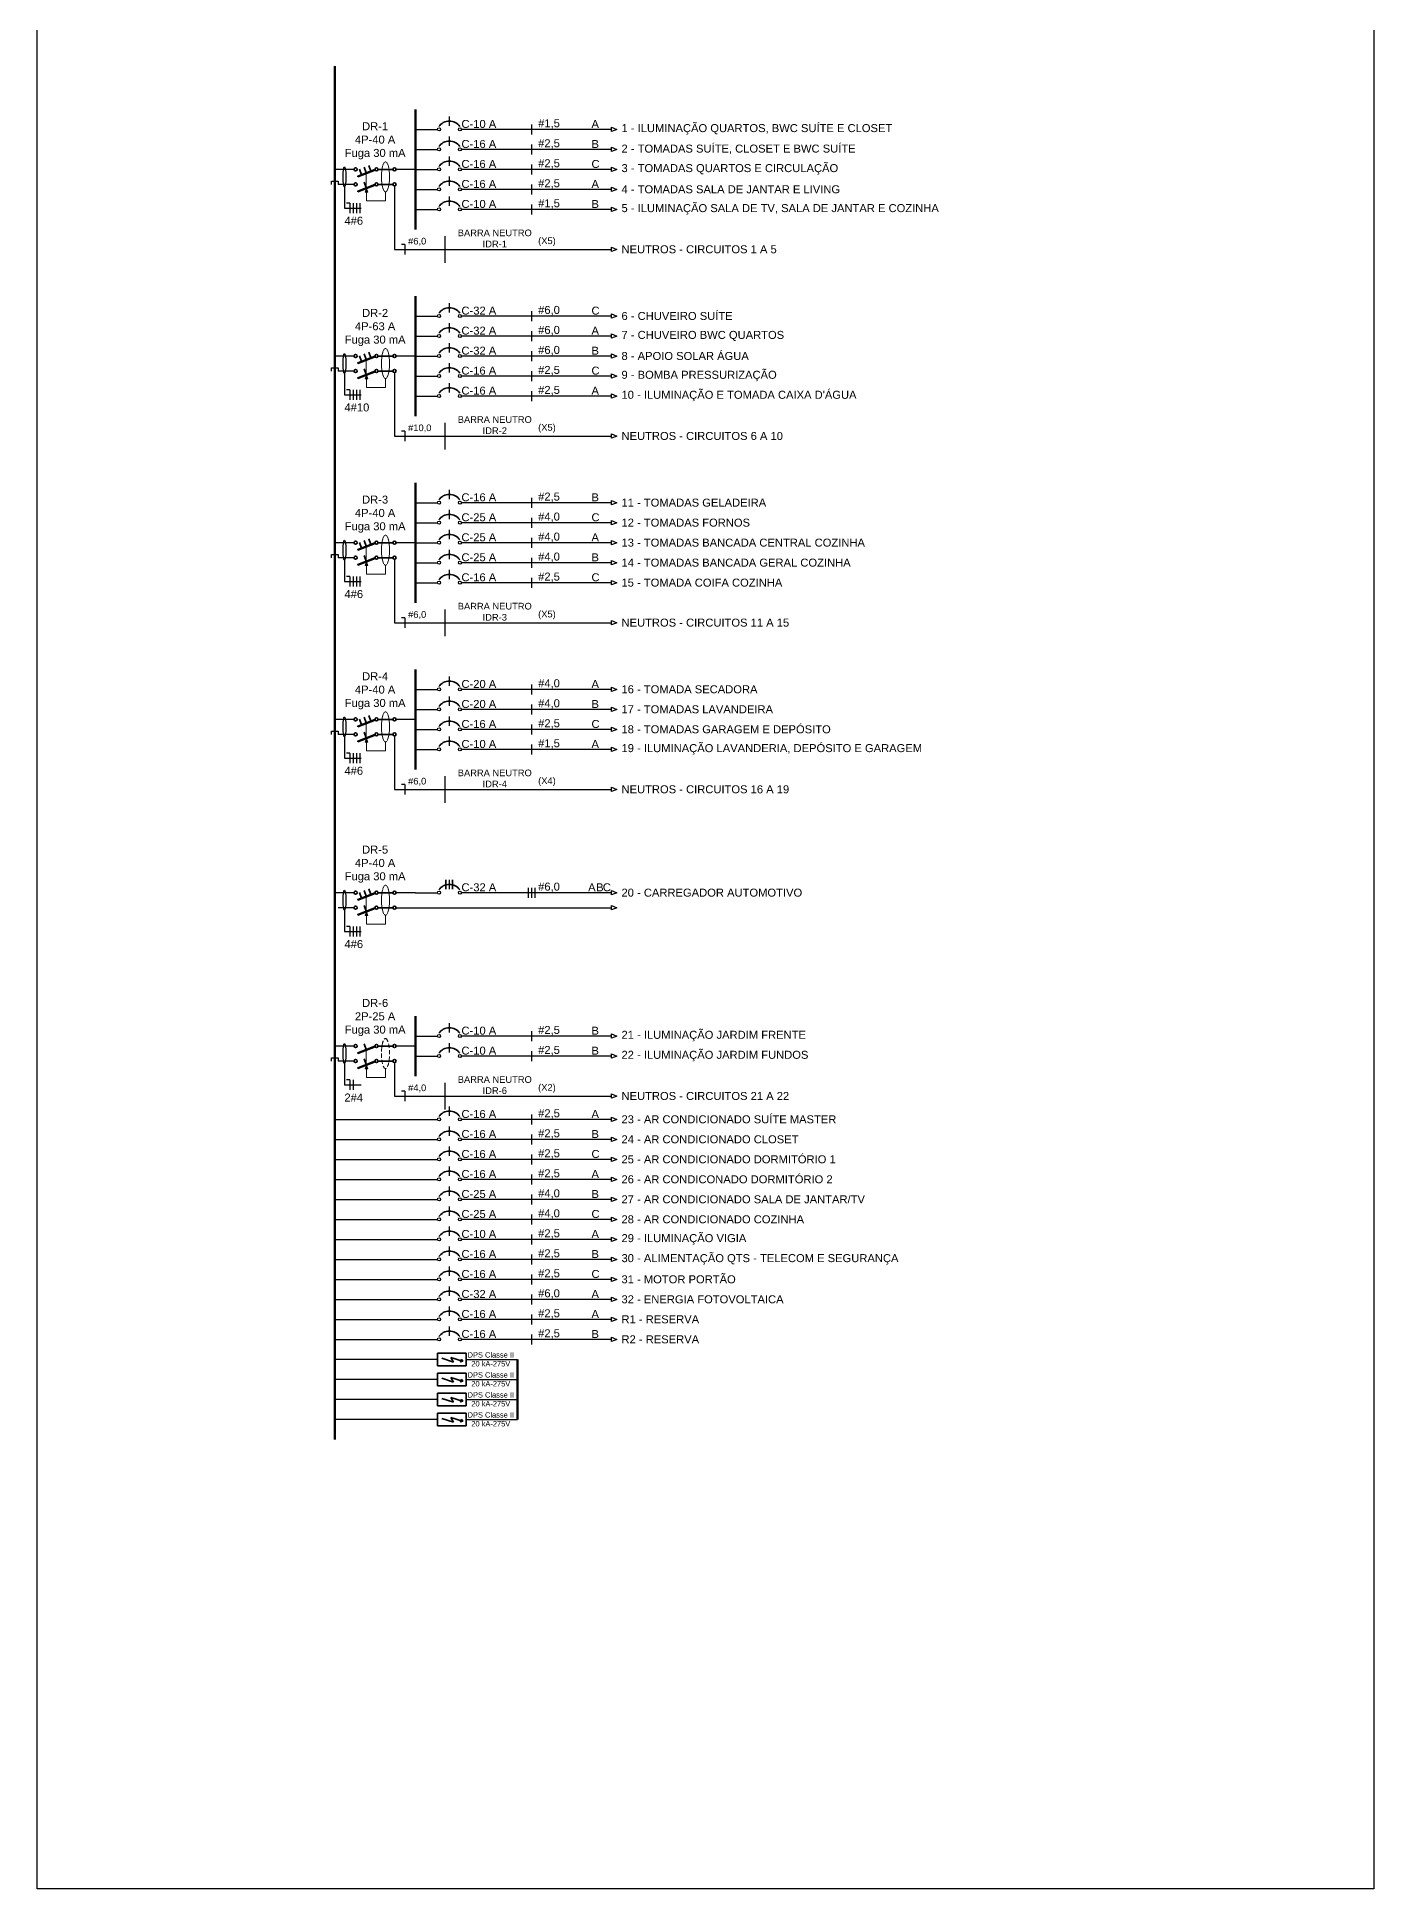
# Model space of a CAD drawing. Header units: inches. Extents: x -1148 to 1199, y -4107 to 2691.
# Drawn here: x -806 to 1199, y -4107 to -1329 of the extents above; entities that cross this region are included whole.
import ezdxf

# ---------------------------------------------------------------- set-up
doc = ezdxf.new("R2010")
doc.units = ezdxf.units.IN
doc.header["$MEASUREMENT"] = 0
doc.linetypes.add('HIDDEN', pattern=[9.525, 6.35, -3.175])
doc.linetypes.add('SOM', pattern=[0.17, 0.07, -0.1])
doc.layers.add('Componente', color=7, linetype='Continuous', lineweight=35)
doc.layers.add('VO-Componente', color=7, linetype='Continuous', lineweight=35)
doc.styles.get("Standard").update_dxf_attribs({"font": 'arial.ttf'})

msp = doc.modelspace()

# ---------------------------------------------------------------- hatches: boundary and pattern name
at = {"layer": 'Componente', "linetype": 'Continuous', "lineweight": 9}
for points in [[(-309.7629, -1561.6229), (-311.8254, -1556.3729), (-313.8879, -1561.6229)], [(-309.7629, -1841.6229), (-311.8254, -1836.3729), (-313.8879, -1841.6229)], [(-309.7629, -2121.6229), (-311.8254, -2116.3729), (-313.8879, -2121.6229)], [(-309.7629, -2386.6229), (-311.8254, -2381.3729), (-313.8879, -2386.6229)], [(-309.7629, -2646.6229), (-311.8254, -2641.3729), (-313.8879, -2646.6229)], [(-309.7629, -2876.6229), (-311.8254, -2871.3729), (-313.8879, -2876.6229)]]:
    msp.add_hatch(color=256, dxfattribs=at).paths.add_polyline_path(points)
at = {"layer": 'VO-Componente', "linetype": 'ByBlock'}
h = msp.add_hatch(dxfattribs=at)
h.set_pattern_fill('ANSI31', color=1, scale=0.03, angle=90, style=0)
h.set_pattern_definition([(135, (-11552.8872445, -117.612126), (-0.0026516504294, -0.0026516504294), [])])
h.paths.add_polyline_path([(-167.4162, -3315.4569), (-169.6308, -3312.6431), (-170.2169, -3314.5874)])
h.paths.add_polyline_path([(-170.2169, -3314.5874), (-170.835, -3316.5219), (-167.4162, -3315.4569)])
h = msp.add_hatch(dxfattribs=at)
h.set_pattern_fill('ANSI31', color=1, scale=0.03, angle=90, style=0)
h.set_pattern_definition([(135, (-11552.8872445, -117.612126), (-0.0026516504294, -0.0026516504294), [])])
h.paths.add_polyline_path([(-167.4162, -3315.4569), (-169.6308, -3312.6431), (-170.2169, -3314.5874)])
h.paths.add_polyline_path([(-170.2169, -3314.5874), (-170.835, -3316.5219), (-167.4162, -3315.4569)])
h = msp.add_hatch(dxfattribs=at)
h.set_pattern_fill('ANSI31', color=1, scale=0.03, angle=90, style=0)
h.set_pattern_definition([(135, (-11552.8872445, -147.612126), (-0.0026516504294, -0.0026516504294), [])])
h.paths.add_polyline_path([(-167.4162, -3345.4569), (-169.6308, -3342.6431), (-170.2169, -3344.5874)])
h.paths.add_polyline_path([(-170.2169, -3344.5874), (-170.835, -3346.5219), (-167.4162, -3345.4569)])
h = msp.add_hatch(dxfattribs=at)
h.set_pattern_fill('ANSI31', color=1, scale=0.03, angle=90, style=0)
h.set_pattern_definition([(135, (-11552.8872445, -147.612126), (-0.0026516504294, -0.0026516504294), [])])
h.paths.add_polyline_path([(-167.4162, -3345.4569), (-169.6308, -3342.6431), (-170.2169, -3344.5874)])
h.paths.add_polyline_path([(-170.2169, -3344.5874), (-170.835, -3346.5219), (-167.4162, -3345.4569)])
h = msp.add_hatch(dxfattribs=at)
h.set_pattern_fill('ANSI31', color=1, scale=0.03, angle=90, style=0)
h.set_pattern_definition([(135, (-11552.8872445, -177.612126), (-0.0026516504294, -0.0026516504294), [])])
h.paths.add_polyline_path([(-167.4162, -3375.4569), (-169.6308, -3372.6431), (-170.2169, -3374.5874)])
h.paths.add_polyline_path([(-170.2169, -3374.5874), (-170.835, -3376.5219), (-167.4162, -3375.4569)])
h = msp.add_hatch(dxfattribs=at)
h.set_pattern_fill('ANSI31', color=1, scale=0.03, angle=90, style=0)
h.set_pattern_definition([(135, (-11552.8872445, -177.612126), (-0.0026516504294, -0.0026516504294), [])])
h.paths.add_polyline_path([(-167.4162, -3375.4569), (-169.6308, -3372.6431), (-170.2169, -3374.5874)])
h.paths.add_polyline_path([(-170.2169, -3374.5874), (-170.835, -3376.5219), (-167.4162, -3375.4569)])
h = msp.add_hatch(dxfattribs=at)
h.set_pattern_fill('ANSI31', color=1, scale=0.03, angle=90, style=0)
h.set_pattern_definition([(135, (-11552.8872445, -207.612126), (-0.0026516504294, -0.0026516504294), [])])
h.paths.add_polyline_path([(-167.4162, -3405.4569), (-169.6308, -3402.6431), (-170.2169, -3404.5874)])
h.paths.add_polyline_path([(-170.2169, -3404.5874), (-170.835, -3406.5219), (-167.4162, -3405.4569)])
h = msp.add_hatch(dxfattribs=at)
h.set_pattern_fill('ANSI31', color=1, scale=0.03, angle=90, style=0)
h.set_pattern_definition([(135, (-11552.8872445, -207.612126), (-0.0026516504294, -0.0026516504294), [])])
h.paths.add_polyline_path([(-167.4162, -3405.4569), (-169.6308, -3402.6431), (-170.2169, -3404.5874)])
h.paths.add_polyline_path([(-170.2169, -3404.5874), (-170.835, -3406.5219), (-167.4162, -3405.4569)])

# ---------------------------------------------------------------- linework, layer by layer
at = {"color": 1, "lineweight": 80}
for p, q in [((-359.5, -3432.625), (-359.5, -1372.625)), ((-238.5, -1617.625), (-238.5, -1437.625)), ((-238.5, -1897.625), (-238.5, -1717.625)), ((-238.5, -2177.625), (-238.5, -1997.625)), ((-238.5, -2427.625), (-238.5, -2277.625)), ((-238.5, -2887.625), (-238.5, -2797.625))]:
    msp.add_line(p, q, dxfattribs=at)
for p, q in [((-238.5, -1467.625), (-205.5, -1467.625)), ((-187.7631, -1448.1244), (-187.7631, -1462.3744)), ((55.5, -1467.625), (-169.5, -1467.625)), ((-238.5, -1497.625), (-205.5, -1497.625)), ((-187.7631, -1478.1244), (-187.7631, -1492.3744)), ((55.5, -1497.625), (-169.5, -1497.625)), ((-238.5, -1527.625), (-205.5, -1527.625)), ((-187.7631, -1508.1244), (-187.7631, -1522.3744)), ((55.5, -1527.625), (-169.5, -1527.625)), ((-187.7631, -1538.1244), (-187.7631, -1552.3744)), ((-238.5, -1557.625), (-205.5, -1557.625)), ((-187.7631, -1568.1244), (-187.7631, -1582.3744)), ((55.5, -1557.625), (-169.5, -1557.625)), ((-238.5, -1587.625), (-205.5, -1587.625)), ((55.5, -1587.625), (-169.5, -1587.625)), ((-238.5, -1747.625), (-205.5, -1747.625)), ((-187.7631, -1728.1244), (-187.7631, -1742.3744)), ((55.5, -1747.625), (-169.5, -1747.625)), ((-238.5, -1777.625), (-205.5, -1777.625)), ((-187.7631, -1758.1244), (-187.7631, -1772.3744)), ((55.5, -1777.625), (-169.5, -1777.625)), ((-187.7631, -1788.1244), (-187.7631, -1802.3744)), ((-238.5, -1807.625), (-205.5, -1807.625)), ((-187.7631, -1818.1244), (-187.7631, -1832.3744)), ((55.5, -1807.625), (-169.5, -1807.625)), ((-238.5, -1837.625), (-205.5, -1837.625)), ((-187.7631, -1848.1244), (-187.7631, -1862.3744)), ((55.5, -1837.625), (-169.5, -1837.625)), ((-238.5, -1867.625), (-205.5, -1867.625)), ((55.5, -1867.625), (-169.5, -1867.625)), ((-238.5, -2027.625), (-205.5, -2027.625)), ((-187.7631, -2008.1244), (-187.7631, -2022.3744)), ((55.5, -2027.625), (-169.5, -2027.625)), ((-187.7631, -2038.1244), (-187.7631, -2052.3744)), ((-238.5, -2057.625), (-205.5, -2057.625)), ((-187.7631, -2068.1244), (-187.7631, -2082.3744)), ((55.5, -2057.625), (-169.5, -2057.625)), ((-238.5, -2087.625), (-205.5, -2087.625)), ((-187.7631, -2098.1244), (-187.7631, -2112.3744)), ((55.5, -2087.625), (-169.5, -2087.625)), ((-238.5, -2117.625), (-205.5, -2117.625)), ((-187.7631, -2128.1244), (-187.7631, -2142.3744)), ((55.5, -2117.625), (-169.5, -2117.625)), ((-238.5, -2147.625), (-205.5, -2147.625)), ((55.5, -2147.625), (-169.5, -2147.625)), ((-187.7631, -2288.1244), (-187.7631, -2302.3744)), ((-238.5, -2307.625), (-205.5, -2307.625)), ((-187.7631, -2318.1244), (-187.7631, -2332.3744)), ((55.5, -2307.625), (-169.5, -2307.625)), ((-238.5, -2337.625), (-205.5, -2337.625)), ((-187.7631, -2348.1244), (-187.7631, -2362.3744)), ((55.5, -2337.625), (-169.5, -2337.625)), ((-238.5, -2367.625), (-205.5, -2367.625)), ((-187.7631, -2378.1244), (-187.7631, -2392.3744)), ((55.5, -2367.625), (-169.5, -2367.625)), ((-238.5, -2397.625), (-205.5, -2397.625)), ((55.5, -2397.625), (-169.5, -2397.625)), ((-187.7631, -2593.1244), (-187.7631, -2607.3744)), ((-238.5, -2612.625), (-205.5, -2612.625)), ((55.5, -2612.625), (-169.5, -2612.625)), ((-238.5, -2827.625), (-205.5, -2827.625)), ((-187.7631, -2808.1244), (-187.7631, -2822.3744)), ((55.5, -2827.625), (-169.5, -2827.625)), ((-238.5, -2857.625), (-205.5, -2857.625)), ((-187.7631, -2838.1244), (-187.7631, -2852.3744)), ((55.5, -2857.625), (-169.5, -2857.625)), ((-187.7631, -2933.1244), (-187.7631, -2947.3744)), ((-359.5, -2952.625), (-205.5, -2952.625)), ((-187.7631, -2963.1244), (-187.7631, -2977.3744)), ((55.5, -2952.625), (-169.5, -2952.625)), ((-359.5, -2982.625), (-205.5, -2982.625)), ((-187.7631, -2993.1244), (-187.7631, -3007.3744)), ((55.5, -2982.625), (-169.5, -2982.625)), ((-359.5, -3012.625), (-205.5, -3012.625)), ((-187.7631, -3023.1244), (-187.7631, -3037.3744)), ((55.5, -3012.625), (-169.5, -3012.625)), ((-359.5, -3042.625), (-205.5, -3042.625)), ((-187.7631, -3053.1244), (-187.7631, -3067.3744)), ((55.5, -3042.625), (-169.5, -3042.625)), ((-359.5, -3072.625), (-205.5, -3072.625)), ((-187.7631, -3083.1244), (-187.7631, -3097.3744)), ((55.5, -3072.625), (-169.5, -3072.625)), ((-359.5, -3102.625), (-205.5, -3102.625)), ((55.5, -3102.625), (-169.5, -3102.625)), ((-359.5, -3132.625), (-205.5, -3132.625)), ((-187.7631, -3113.1244), (-187.7631, -3127.3744)), ((55.5, -3132.625), (-169.5, -3132.625)), ((-359.5, -3162.625), (-205.5, -3162.625)), ((-187.7631, -3143.1244), (-187.7631, -3157.3744)), ((55.5, -3162.625), (-169.5, -3162.625)), ((-359.5, -3192.625), (-205.5, -3192.625)), ((-187.7631, -3173.1244), (-187.7631, -3187.3744)), ((55.5, -3192.625), (-169.5, -3192.625)), ((-187.7631, -3203.1244), (-187.7631, -3217.3744)), ((-359.5, -3222.625), (-205.5, -3222.625)), ((-187.7631, -3233.1244), (-187.7631, -3247.3744)), ((55.5, -3222.625), (-169.5, -3222.625)), ((-359.5, -3252.625), (-205.5, -3252.625)), ((-187.7631, -3263.1244), (-187.7631, -3277.3744)), ((55.5, -3252.625), (-169.5, -3252.625)), ((-359.5, -3282.625), (-205.5, -3282.625)), ((55.5, -3282.625), (-169.5, -3282.625))]:
    msp.add_line(p, q)
at = {"color": 7}
for p, q in [((-64.5, -1460.125), (-64.5, -1475.125)), ((-64.5, -1490.125), (-64.5, -1505.125)), ((-330.5, -1527.625), (-359.5, -1527.625)), ((-238.5, -1527.625), (-267.5, -1527.625)), ((-64.5, -1520.125), (-64.5, -1535.125)), ((-345, -1553.875), (-345, -1585.875)), ((-64.5, -1550.125), (-64.5, -1565.125)), ((-337, -1578.375), (-342, -1578.375)), ((-337, -1578.375), (-337, -1593.375)), ((-332, -1578.375), (-332, -1593.375)), ((-327, -1578.375), (-327, -1593.375)), ((-322, -1578.375), (-322, -1593.375)), ((-64.5, -1580.125), (-64.5, -1595.125)), ((-345, -1585.875), (-320, -1585.875)), ((-254.5, -1640.1251), (-259.5, -1640.1251)), ((-254.5, -1640.1251), (-254.5, -1655.1251)), ((-64.5, -1740.125), (-64.5, -1755.125)), ((-64.5, -1770.125), (-64.5, -1785.125)), ((-64.5, -1800.125), (-64.5, -1815.125)), ((-330.5, -1807.625), (-359.5, -1807.625)), ((-238.5, -1807.625), (-267.5, -1807.625)), ((-64.5, -1830.125), (-64.5, -1845.125)), ((-345, -1833.875), (-345, -1865.875)), ((-337, -1858.375), (-342, -1858.375)), ((-337, -1858.375), (-337, -1873.375)), ((-332, -1858.375), (-332, -1873.375)), ((-327, -1858.375), (-327, -1873.375)), ((-322, -1858.375), (-322, -1873.375)), ((-64.5, -1860.125), (-64.5, -1875.125)), ((-345, -1865.875), (-320, -1865.875)), ((-254.5, -1920.1251), (-259.5, -1920.1251)), ((-254.5, -1920.1251), (-254.5, -1935.1251)), ((-64.5, -2020.125), (-64.5, -2035.125)), ((-64.5, -2050.125), (-64.5, -2065.125)), ((-64.5, -2080.125), (-64.5, -2095.125)), ((-330.5, -2087.625), (-359.5, -2087.625)), ((-238.5, -2087.625), (-267.5, -2087.625)), ((-64.5, -2110.125), (-64.5, -2125.125)), ((-345, -2113.875), (-345, -2145.875)), ((-337, -2138.375), (-342, -2138.375)), ((-337, -2138.375), (-337, -2153.375)), ((-332, -2138.375), (-332, -2153.375)), ((-327, -2138.375), (-327, -2153.375)), ((-322, -2138.375), (-322, -2153.375)), ((-345, -2145.875), (-320, -2145.875)), ((-64.5, -2140.125), (-64.5, -2155.125)), ((-254.5, -2200.1251), (-259.5, -2200.1251)), ((-254.5, -2200.1251), (-254.5, -2215.1251)), ((-64.5, -2300.125), (-64.5, -2315.125)), ((-64.5, -2330.125), (-64.5, -2345.125)), ((-330.5, -2352.625), (-359.5, -2352.625)), ((-238.5, -2352.625), (-267.5, -2352.625)), ((-64.5, -2360.125), (-64.5, -2375.125)), ((-345, -2378.875), (-345, -2410.875)), ((-345, -2410.875), (-320, -2410.875)), ((-337, -2403.375), (-342, -2403.375)), ((-337, -2403.375), (-337, -2418.375)), ((-332, -2403.375), (-332, -2418.375)), ((-327, -2403.375), (-327, -2418.375)), ((-322, -2403.375), (-322, -2418.375)), ((-64.5, -2390.125), (-64.5, -2405.125)), ((-254.5, -2450.1251), (-259.5, -2450.1251)), ((-254.5, -2450.1251), (-254.5, -2465.1251)), ((-69.5, -2605.125), (-69.5, -2620.125)), ((-64.5, -2605.125), (-64.5, -2620.125)), ((-59.5, -2605.125), (-59.5, -2620.125)), ((-330.5, -2612.625), (-359.5, -2612.625)), ((-345, -2638.875), (-345, -2670.875)), ((-238.5, -2612.625), (-267.5, -2612.625)), ((-337, -2663.375), (-342, -2663.375)), ((-337, -2663.375), (-337, -2678.375)), ((-332, -2663.375), (-332, -2678.375)), ((-327, -2663.375), (-327, -2678.375)), ((-322, -2663.375), (-322, -2678.375)), ((-345, -2670.875), (-320, -2670.875)), ((-64.5, -2820.125), (-64.5, -2835.125)), ((-330.5, -2842.625), (-359.5, -2842.625)), ((-238.5, -2842.625), (-267.5, -2842.625)), ((-64.5, -2850.125), (-64.5, -2865.125)), ((-345, -2868.875), (-345, -2900.875)), ((-345, -2900.875), (-320, -2900.875)), ((-337, -2893.375), (-342, -2893.375)), ((-337, -2893.375), (-337, -2908.375)), ((-332, -2893.375), (-332, -2908.375)), ((-254.5, -2910.1251), (-259.5, -2910.1251)), ((-254.5, -2910.1251), (-254.5, -2925.1251)), ((-64.5, -2945.125), (-64.5, -2960.125)), ((-64.5, -2975.125), (-64.5, -2990.125)), ((-64.5, -3005.125), (-64.5, -3020.125)), ((-64.5, -3035.125), (-64.5, -3050.125)), ((-64.5, -3065.125), (-64.5, -3080.125)), ((-64.5, -3095.125), (-64.5, -3110.125)), ((-64.5, -3125.125), (-64.5, -3140.125)), ((-64.5, -3155.125), (-64.5, -3170.125)), ((-64.5, -3185.125), (-64.5, -3200.125)), ((-64.5, -3215.125), (-64.5, -3230.125)), ((-64.5, -3245.125), (-64.5, -3260.125)), ((-64.5, -3275.125), (-64.5, -3290.125))]:
    msp.add_line(p, q, dxfattribs=at)
at = {"color": 4}
for p, q in [((-330.5, -1550.125), (-354.5, -1550.125)), ((-269.8463, -1552.4527), (-269.8463, -1647.6251)), ((-194.5, -1627.6251), (-194.5, -1667.6251)), ((-269.8463, -1647.6251), (55.5, -1647.6251)), ((-330.5, -1830.125), (-354.5, -1830.125)), ((-269.8463, -1832.4527), (-269.8463, -1927.6251)), ((-194.5, -1907.6251), (-194.5, -1947.6251)), ((-269.8463, -1927.6251), (55.5, -1927.6251)), ((-330.5, -2110.125), (-354.5, -2110.125)), ((-269.8463, -2112.4527), (-269.8463, -2207.6251)), ((-194.5, -2187.6251), (-194.5, -2227.6251)), ((-269.8463, -2207.6251), (55.5, -2207.6251)), ((-330.5, -2375.125), (-354.5, -2375.125)), ((-269.8463, -2377.4527), (-269.8463, -2457.6251)), ((-194.5, -2437.6251), (-194.5, -2477.6251)), ((-269.8463, -2457.6251), (55.5, -2457.6251)), ((-330.5, -2635.125), (-354.5, -2635.125)), ((-267.5, -2635.125), (55.5, -2635.125)), ((-330.5, -2865.125), (-354.5, -2865.125)), ((-269.8463, -2867.4527), (-269.8463, -2917.6251)), ((-194.5, -2897.6251), (-194.5, -2937.6251)), ((-269.8463, -2917.6251), (55.5, -2917.6251))]:
    msp.add_line(p, q, dxfattribs=at)
at = {"color": 7, "lineweight": -2}
for p, q in [((-205.5, -3312.625), (-359.5, -3312.625)), ((-162.5, -3312.625), (-85.5, -3312.625)), ((-205.5, -3342.625), (-359.5, -3342.625)), ((-162.5, -3342.625), (-85.5, -3342.625)), ((-205.5, -3372.625), (-359.5, -3372.625)), ((-162.5, -3372.625), (-85.5, -3372.625)), ((-205.5, -3402.625), (-359.5, -3402.625)), ((-162.5, -3402.625), (-85.5, -3402.625))]:
    msp.add_line(p, q, dxfattribs=at)
at = {"color": 3, "lineweight": 80}
msp.add_line((-85.5, -3312.625), (-85.5, -3402.625), dxfattribs=at)
for points in [[(-806, -998.5), (1199, -998.5), (1199, -4107), (-806, -4107)], [(55.5, -1467.625), (55.5, -1464.25), (63.75, -1467.625), (55.5, -1471)], [(55.5, -1497.625), (55.5, -1494.25), (63.75, -1497.625), (55.5, -1501)], [(55.5, -1527.625), (55.5, -1524.25), (63.75, -1527.625), (55.5, -1531)], [(55.5, -1557.625), (55.5, -1554.25), (63.75, -1557.625), (55.5, -1561)], [(55.5, -1587.625), (55.5, -1584.25), (63.75, -1587.625), (55.5, -1591)], [(55.5, -1747.625), (55.5, -1744.25), (63.75, -1747.625), (55.5, -1751)], [(55.5, -1777.625), (55.5, -1774.25), (63.75, -1777.625), (55.5, -1781)], [(55.5, -1807.625), (55.5, -1804.25), (63.75, -1807.625), (55.5, -1811)], [(55.5, -1837.625), (55.5, -1834.25), (63.75, -1837.625), (55.5, -1841)], [(55.5, -1867.625), (55.5, -1864.25), (63.75, -1867.625), (55.5, -1871)], [(55.5, -2027.625), (55.5, -2024.25), (63.75, -2027.625), (55.5, -2031)], [(55.5, -2057.625), (55.5, -2054.25), (63.75, -2057.625), (55.5, -2061)], [(55.5, -2087.625), (55.5, -2084.25), (63.75, -2087.625), (55.5, -2091)], [(55.5, -2117.625), (55.5, -2114.25), (63.75, -2117.625), (55.5, -2121)], [(55.5, -2147.625), (55.5, -2144.25), (63.75, -2147.625), (55.5, -2151)], [(55.5, -2307.625), (55.5, -2304.25), (63.75, -2307.625), (55.5, -2311)], [(55.5, -2337.625), (55.5, -2334.25), (63.75, -2337.625), (55.5, -2341)], [(55.5, -2367.625), (55.5, -2364.25), (63.75, -2367.625), (55.5, -2371)], [(55.5, -2397.625), (55.5, -2394.25), (63.75, -2397.625), (55.5, -2401)], [(55.5, -2612.625), (55.5, -2609.25), (63.75, -2612.625), (55.5, -2616)], [(55.5, -2827.625), (55.5, -2824.25), (63.75, -2827.625), (55.5, -2831)], [(55.5, -2857.625), (55.5, -2854.25), (63.75, -2857.625), (55.5, -2861)], [(55.5, -2952.625), (55.5, -2949.25), (63.75, -2952.625), (55.5, -2956)], [(55.5, -2982.625), (55.5, -2979.25), (63.75, -2982.625), (55.5, -2986)], [(55.5, -3012.625), (55.5, -3009.25), (63.75, -3012.625), (55.5, -3016)], [(55.5, -3042.625), (55.5, -3039.25), (63.75, -3042.625), (55.5, -3046)], [(55.5, -3072.625), (55.5, -3069.25), (63.75, -3072.625), (55.5, -3076)], [(55.5, -3102.625), (55.5, -3099.25), (63.75, -3102.625), (55.5, -3106)], [(55.5, -3132.625), (55.5, -3129.25), (63.75, -3132.625), (55.5, -3136)], [(55.5, -3162.625), (55.5, -3159.25), (63.75, -3162.625), (55.5, -3166)], [(55.5, -3192.625), (55.5, -3189.25), (63.75, -3192.625), (55.5, -3196)], [(55.5, -3222.625), (55.5, -3219.25), (63.75, -3222.625), (55.5, -3226)], [(55.5, -3252.625), (55.5, -3249.25), (63.75, -3252.625), (55.5, -3256)], [(55.5, -3282.625), (55.5, -3279.25), (63.75, -3282.625), (55.5, -3286)]]:
    msp.add_lwpolyline(points, close=True)
at = {"color": 4}
for points in [[(-364.5, -1550.125), (-364.5, -1545.125), (-354.5, -1545.125), (-354.5, -1550.125)], [(-364.5, -1830.125), (-364.5, -1825.125), (-354.5, -1825.125), (-354.5, -1830.125)], [(-364.5, -2110.125), (-364.5, -2105.125), (-354.5, -2105.125), (-354.5, -2110.125)], [(-364.5, -2375.125), (-364.5, -2370.125), (-354.5, -2370.125), (-354.5, -2375.125)], [(-364.5, -2865.125), (-364.5, -2860.125), (-354.5, -2860.125), (-354.5, -2865.125)]]:
    msp.add_lwpolyline(points, dxfattribs=at)
for points in [[(55.5, -1647.6251), (55.5, -1644.2501), (63.75, -1647.6251), (55.5, -1651.0001)], [(55.5, -1927.6251), (55.5, -1924.2501), (63.75, -1927.6251), (55.5, -1931.0001)], [(55.5, -2207.6251), (55.5, -2204.2501), (63.75, -2207.6251), (55.5, -2211.0001)], [(55.5, -2457.6251), (55.5, -2454.2501), (63.75, -2457.6251), (55.5, -2461.0001)], [(55.5, -2635.125), (55.5, -2631.75), (63.75, -2635.125), (55.5, -2638.5)], [(55.5, -2917.6251), (55.5, -2914.2501), (63.75, -2917.6251), (55.5, -2921.0001)]]:
    msp.add_lwpolyline(points, close=True, dxfattribs=at)
for centre in [(-345, -1538.875), (-345, -1818.875), (-345, -2098.875), (-345, -2363.875), (-345, -2623.875), (-345, -2853.875)]:
    msp.add_ellipse(centre, major_axis=(0, -15), ratio=0.14)
at = {"layer": 'Componente', "linetype": 'Continuous'}
for p, q in [((-319.1703, -1535.6684), (-322.4002, -1527.268)), ((-312.1699, -1532.9769), (-315.3998, -1524.5764)), ((-305.1695, -1530.2853), (-308.3994, -1521.8848)), ((-294.674, -1527.625), (-272.174, -1527.625)), ((-299.3349, -1528.042), (-325.0049, -1537.9118)), ((-325.0049, -1537.9118), (-324.6603, -1538.8078)), ((-299.3349, -1550.542), (-325.0049, -1560.4118)), ((-299.1626, -1528.49), (-324.8326, -1538.3598)), ((-299.1626, -1550.99), (-324.8326, -1560.8598)), ((-298.9904, -1528.938), (-324.6603, -1538.8078)), ((-298.9904, -1551.438), (-324.6603, -1561.3078)), ((-312.1699, -1555.4769), (-315.3998, -1547.0764)), ((-294.674, -1550.125), (-272.174, -1550.125)), ((-325.0049, -1560.4118), (-324.6603, -1561.3078)), ((-312.1699, -1812.9769), (-315.3998, -1804.5764)), ((-305.1695, -1810.2853), (-308.3994, -1801.8848)), ((-299.3349, -1808.042), (-325.0049, -1817.9118)), ((-325.0049, -1817.9118), (-324.6603, -1818.8078)), ((-299.3349, -1830.542), (-325.0049, -1840.4118)), ((-299.1626, -1808.49), (-324.8326, -1818.3598)), ((-299.1626, -1830.99), (-324.8326, -1840.8598)), ((-298.9904, -1808.938), (-324.6603, -1818.8078)), ((-298.9904, -1831.438), (-324.6603, -1841.3078)), ((-319.1703, -1815.6684), (-322.4002, -1807.268)), ((-312.1699, -1835.4769), (-315.3998, -1827.0764)), ((-294.674, -1807.625), (-272.174, -1807.625)), ((-294.674, -1830.125), (-272.174, -1830.125)), ((-325.0049, -1840.4118), (-324.6603, -1841.3078)), ((-305.1695, -2090.2853), (-308.3994, -2081.8848)), ((-299.3349, -2088.042), (-325.0049, -2097.9118)), ((-325.0049, -2097.9118), (-324.6603, -2098.8078)), ((-299.3349, -2110.542), (-325.0049, -2120.4118)), ((-299.1626, -2088.49), (-324.8326, -2098.3598)), ((-299.1626, -2110.99), (-324.8326, -2120.8598)), ((-298.9904, -2088.938), (-324.6603, -2098.8078)), ((-319.1703, -2095.6684), (-322.4002, -2087.268)), ((-312.1699, -2092.9769), (-315.3998, -2084.5764)), ((-312.1699, -2115.4769), (-315.3998, -2107.0764)), ((-294.674, -2087.625), (-272.174, -2087.625)), ((-294.674, -2110.125), (-272.174, -2110.125)), ((-325.0049, -2120.4118), (-324.6603, -2121.3078)), ((-298.9904, -2111.438), (-324.6603, -2121.3078)), ((-299.3349, -2353.042), (-325.0049, -2362.9118)), ((-299.1626, -2353.49), (-324.8326, -2363.3598)), ((-298.9904, -2353.938), (-324.6603, -2363.8078)), ((-319.1703, -2360.6684), (-322.4002, -2352.268)), ((-312.1699, -2357.9769), (-315.3998, -2349.5764)), ((-305.1695, -2355.2853), (-308.3994, -2346.8848)), ((-294.674, -2352.625), (-272.174, -2352.625)), ((-325.0049, -2362.9118), (-324.6603, -2363.8078)), ((-299.3349, -2375.542), (-325.0049, -2385.4118)), ((-325.0049, -2385.4118), (-324.6603, -2386.3078)), ((-299.1626, -2375.99), (-324.8326, -2385.8598)), ((-298.9904, -2376.438), (-324.6603, -2386.3078)), ((-312.1699, -2380.4769), (-315.3998, -2372.0764)), ((-294.674, -2375.125), (-272.174, -2375.125)), ((-312.1699, -2617.9769), (-315.3998, -2609.5764)), ((-305.1695, -2615.2853), (-308.3994, -2606.8848)), ((-299.3349, -2613.042), (-325.0049, -2622.9118)), ((-325.0049, -2622.9118), (-324.6603, -2623.8078)), ((-299.3349, -2635.542), (-325.0049, -2645.4118)), ((-299.1626, -2613.49), (-324.8326, -2623.3598)), ((-299.1626, -2635.99), (-324.8326, -2645.8598)), ((-298.9904, -2613.938), (-324.6603, -2623.8078)), ((-298.9904, -2636.438), (-324.6603, -2646.3078)), ((-319.1703, -2620.6684), (-322.4002, -2612.268)), ((-312.1699, -2640.4769), (-315.3998, -2632.0764)), ((-294.674, -2612.625), (-272.174, -2612.625)), ((-294.674, -2635.125), (-272.174, -2635.125)), ((-325.0049, -2645.4118), (-324.6603, -2646.3078)), ((-299.3349, -2843.042), (-325.0049, -2852.9118)), ((-325.0049, -2852.9118), (-324.6603, -2853.8078)), ((-299.1626, -2843.49), (-324.8326, -2853.3598)), ((-298.9904, -2843.938), (-324.6603, -2853.8078)), ((-312.1699, -2847.9769), (-315.3998, -2839.5764)), ((-294.674, -2842.625), (-272.174, -2842.625)), ((-299.3349, -2865.542), (-325.0049, -2875.4118)), ((-325.0049, -2875.4118), (-324.6603, -2876.3078)), ((-299.1626, -2865.99), (-324.8326, -2875.8598)), ((-298.9904, -2866.438), (-324.6603, -2876.3078)), ((-312.1699, -2870.4769), (-315.3998, -2862.0764)), ((-294.674, -2865.125), (-272.174, -2865.125))]:
    msp.add_line(p, q, dxfattribs=at)
at = {"layer": 'Componente', "linetype": 'SOM', "lineweight": 13}
for p, q in [((-312.1699, -1555.4769), (-312.1699, -1534.0054)), ((-312.1699, -1835.4769), (-312.1699, -1814.0054)), ((-312.1699, -2115.4769), (-312.1699, -2094.0054)), ((-312.1699, -2380.4769), (-312.1699, -2359.0054)), ((-312.1699, -2640.4769), (-312.1699, -2619.0054)), ((-312.1699, -2870.4769), (-312.1699, -2849.0054))]:
    msp.add_line(p, q, dxfattribs=at)
at = {"layer": 'Componente', "linetype": 'Continuous', "lineweight": 9}
for p, q in [((-313.8879, -1561.6229), (-311.8254, -1556.3729)), ((-309.7629, -1561.6229), (-313.8879, -1561.6229)), ((-309.7629, -1561.6229), (-311.8254, -1556.3729)), ((-311.8254, -1561.6229), (-311.8254, -1574.839)), ((-283.424, -1574.839), (-311.8254, -1574.839)), ((-283.424, -1561.375), (-283.424, -1574.839)), ((-313.8879, -1841.6229), (-311.8254, -1836.3729)), ((-309.7629, -1841.6229), (-313.8879, -1841.6229)), ((-309.7629, -1841.6229), (-311.8254, -1836.3729)), ((-311.8254, -1841.6229), (-311.8254, -1854.839)), ((-283.424, -1854.839), (-311.8254, -1854.839)), ((-283.424, -1841.375), (-283.424, -1854.839)), ((-313.8879, -2121.6229), (-311.8254, -2116.3729)), ((-309.7629, -2121.6229), (-313.8879, -2121.6229)), ((-309.7629, -2121.6229), (-311.8254, -2116.3729)), ((-311.8254, -2121.6229), (-311.8254, -2134.839)), ((-283.424, -2134.839), (-311.8254, -2134.839)), ((-283.424, -2121.375), (-283.424, -2134.839)), ((-313.8879, -2386.6229), (-311.8254, -2381.3729)), ((-309.7629, -2386.6229), (-313.8879, -2386.6229)), ((-309.7629, -2386.6229), (-311.8254, -2381.3729)), ((-311.8254, -2386.6229), (-311.8254, -2399.839)), ((-283.424, -2386.375), (-283.424, -2399.839)), ((-283.424, -2399.839), (-311.8254, -2399.839)), ((-313.8879, -2646.6229), (-311.8254, -2641.3729)), ((-309.7629, -2646.6229), (-313.8879, -2646.6229)), ((-309.7629, -2646.6229), (-311.8254, -2641.3729)), ((-311.8254, -2646.6229), (-311.8254, -2659.839)), ((-283.424, -2659.839), (-311.8254, -2659.839)), ((-283.424, -2646.375), (-283.424, -2659.839)), ((-313.8879, -2876.6229), (-311.8254, -2871.3729)), ((-309.7629, -2876.6229), (-313.8879, -2876.6229)), ((-309.7629, -2876.6229), (-311.8254, -2871.3729)), ((-311.8254, -2876.6229), (-311.8254, -2889.839)), ((-283.424, -2876.375), (-283.424, -2889.839)), ((-283.424, -2889.839), (-311.8254, -2889.839))]:
    msp.add_line(p, q, dxfattribs=at)
at = {"layer": 'Componente', "linetype": 'Continuous'}
for centre in [(-328.1723, -1527.625), (-297.0016, -1527.625), (-269.8463, -1527.625), (-328.1723, -1550.125), (-297.0016, -1550.125), (-269.8463, -1550.125), (-328.1723, -1807.625), (-297.0016, -1807.625), (-269.8463, -1807.625), (-328.1723, -1830.125), (-297.0016, -1830.125), (-269.8463, -1830.125), (-328.1723, -2087.625), (-328.1723, -2110.125), (-297.0016, -2087.625), (-297.0016, -2110.125), (-269.8463, -2087.625), (-269.8463, -2110.125), (-328.1723, -2352.625), (-297.0016, -2352.625), (-269.8463, -2352.625), (-328.1723, -2375.125), (-297.0016, -2375.125), (-269.8463, -2375.125), (-328.1723, -2612.625), (-297.0016, -2612.625), (-269.8463, -2612.625), (-328.1723, -2635.125), (-297.0016, -2635.125), (-269.8463, -2635.125), (-328.1723, -2842.625), (-297.0016, -2842.625), (-269.8463, -2842.625), (-328.1723, -2865.125), (-297.0016, -2865.125), (-269.8463, -2865.125)]:
    msp.add_circle(centre, 2.3277, dxfattribs=at)
at = {"layer": 'Componente', "linetype": 'SOM', "lineweight": 13}
for centre in [(-283.424, -1538.875), (-283.424, -1818.875), (-283.424, -2098.875), (-283.424, -2363.875), (-283.424, -2623.875)]:
    msp.add_ellipse(centre, major_axis=(0, 22.5), ratio=0.268852273, dxfattribs=at)
at = {"layer": 'Componente', "linetype": 'HIDDEN', "lineweight": 13}
msp.add_ellipse((-283.424, -2853.875), major_axis=(0, 22.5), ratio=0.268852273, dxfattribs=at)
at = {"layer": 'VO-Componente', "linetype": 'ByBlock'}
for p, q in [((-192.7631, -2607.3744), (-192.7631, -2593.1244)), ((-182.7631, -2607.3744), (-182.7631, -2593.1244)), ((-205.5, -3322.1363), (-205.5, -3303.1137)), ((-205.5, -3303.1137), (-162.5, -3303.1137)), ((-205.5, -3322.1363), (-205.5, -3303.1137)), ((-205.5, -3303.1137), (-162.5, -3303.1137)), ((-162.5, -3303.1137), (-162.5, -3322.1363)), ((-162.5, -3303.1137), (-162.5, -3322.1363)), ((-162.5, -3322.1363), (-205.5, -3322.1363)), ((-162.5, -3322.1363), (-205.5, -3322.1363)), ((-205.5, -3352.1363), (-205.5, -3333.1137)), ((-205.5, -3333.1137), (-162.5, -3333.1137)), ((-205.5, -3352.1363), (-205.5, -3333.1137)), ((-205.5, -3333.1137), (-162.5, -3333.1137)), ((-162.5, -3333.1137), (-162.5, -3352.1363)), ((-162.5, -3333.1137), (-162.5, -3352.1363)), ((-162.5, -3352.1363), (-205.5, -3352.1363)), ((-162.5, -3352.1363), (-205.5, -3352.1363)), ((-205.5, -3382.1363), (-205.5, -3363.1137)), ((-205.5, -3363.1137), (-162.5, -3363.1137)), ((-205.5, -3382.1363), (-205.5, -3363.1137)), ((-205.5, -3363.1137), (-162.5, -3363.1137)), ((-162.5, -3382.1363), (-205.5, -3382.1363)), ((-162.5, -3382.1363), (-205.5, -3382.1363)), ((-162.5, -3363.1137), (-162.5, -3382.1363)), ((-162.5, -3363.1137), (-162.5, -3382.1363)), ((-205.5, -3412.1363), (-205.5, -3393.1137)), ((-205.5, -3393.1137), (-162.5, -3393.1137)), ((-205.5, -3412.1363), (-205.5, -3393.1137)), ((-205.5, -3393.1137), (-162.5, -3393.1137)), ((-162.5, -3412.1363), (-205.5, -3412.1363)), ((-162.5, -3412.1363), (-205.5, -3412.1363)), ((-162.5, -3393.1137), (-162.5, -3412.1363)), ((-162.5, -3393.1137), (-162.5, -3412.1363))]:
    msp.add_line(p, q, dxfattribs=at)
at = {"layer": 'VO-Componente', "color": 1, "linetype": 'ByBlock'}
for p, q in [((-198.99, -3311.0736), (-181.1947, -3316.5981)), ((-198.99, -3311.0736), (-181.1947, -3316.5981)), ((-181.1947, -3316.5981), (-185.4901, -3309.846)), ((-185.4901, -3309.846), (-167.6947, -3315.3705)), ((-181.1947, -3316.5981), (-185.4901, -3309.846)), ((-185.4901, -3309.846), (-167.6947, -3315.3705)), ((-170.835, -3316.5219), (-170.2169, -3314.5874)), ((-170.835, -3316.5219), (-170.2169, -3314.5874)), ((-167.4162, -3315.4569), (-170.835, -3316.5219)), ((-167.4162, -3315.4569), (-170.835, -3316.5219)), ((-169.6308, -3312.6431), (-170.2169, -3314.5874)), ((-169.6308, -3312.6431), (-170.2169, -3314.5874)), ((-167.4162, -3315.4569), (-169.6308, -3312.6431)), ((-167.4162, -3315.4569), (-169.6308, -3312.6431)), ((-198.99, -3341.0736), (-181.1947, -3346.5981)), ((-198.99, -3341.0736), (-181.1947, -3346.5981)), ((-181.1947, -3346.5981), (-185.4901, -3339.846)), ((-185.4901, -3339.846), (-167.6947, -3345.3705)), ((-181.1947, -3346.5981), (-185.4901, -3339.846)), ((-185.4901, -3339.846), (-167.6947, -3345.3705)), ((-170.835, -3346.5219), (-170.2169, -3344.5874)), ((-170.835, -3346.5219), (-170.2169, -3344.5874)), ((-167.4162, -3345.4569), (-170.835, -3346.5219)), ((-167.4162, -3345.4569), (-170.835, -3346.5219)), ((-169.6308, -3342.6431), (-170.2169, -3344.5874)), ((-169.6308, -3342.6431), (-170.2169, -3344.5874)), ((-167.4162, -3345.4569), (-169.6308, -3342.6431)), ((-167.4162, -3345.4569), (-169.6308, -3342.6431)), ((-198.99, -3371.0736), (-181.1947, -3376.5981)), ((-198.99, -3371.0736), (-181.1947, -3376.5981)), ((-181.1947, -3376.5981), (-185.4901, -3369.846)), ((-185.4901, -3369.846), (-167.6947, -3375.3705)), ((-181.1947, -3376.5981), (-185.4901, -3369.846)), ((-185.4901, -3369.846), (-167.6947, -3375.3705)), ((-170.835, -3376.5219), (-170.2169, -3374.5874)), ((-170.835, -3376.5219), (-170.2169, -3374.5874)), ((-167.4162, -3375.4569), (-170.835, -3376.5219)), ((-167.4162, -3375.4569), (-170.835, -3376.5219)), ((-169.6308, -3372.6431), (-170.2169, -3374.5874)), ((-169.6308, -3372.6431), (-170.2169, -3374.5874)), ((-167.4162, -3375.4569), (-169.6308, -3372.6431)), ((-167.4162, -3375.4569), (-169.6308, -3372.6431)), ((-198.99, -3401.0736), (-181.1947, -3406.5981)), ((-198.99, -3401.0736), (-181.1947, -3406.5981)), ((-181.1947, -3406.5981), (-185.4901, -3399.846)), ((-185.4901, -3399.846), (-167.6947, -3405.3705)), ((-181.1947, -3406.5981), (-185.4901, -3399.846)), ((-185.4901, -3399.846), (-167.6947, -3405.3705)), ((-170.835, -3406.5219), (-170.2169, -3404.5874)), ((-170.835, -3406.5219), (-170.2169, -3404.5874)), ((-167.4162, -3405.4569), (-170.835, -3406.5219)), ((-167.4162, -3405.4569), (-170.835, -3406.5219)), ((-169.6308, -3402.6431), (-170.2169, -3404.5874)), ((-169.6308, -3402.6431), (-170.2169, -3404.5874)), ((-167.4162, -3405.4569), (-169.6308, -3402.6431)), ((-167.4162, -3405.4569), (-169.6308, -3402.6431))]:
    msp.add_line(p, q, dxfattribs=at)
at = {"layer": 'VO-Componente', "linetype": 'Continuous', "lineweight": 25}
for centre in [(-203.1723, -1467.625), (-171.8442, -1467.625), (-203.1723, -1497.625), (-171.8442, -1497.625), (-203.1723, -1527.625), (-171.8442, -1527.625), (-203.1723, -1557.625), (-171.8442, -1557.625), (-203.1723, -1587.625), (-171.8442, -1587.625), (-203.1723, -1747.625), (-171.8442, -1747.625), (-203.1723, -1777.625), (-171.8442, -1777.625), (-203.1723, -1807.625), (-171.8442, -1807.625), (-203.1723, -1837.625), (-171.8442, -1837.625), (-203.1723, -1867.625), (-171.8442, -1867.625), (-203.1723, -2027.625), (-171.8442, -2027.625), (-203.1723, -2057.625), (-171.8442, -2057.625), (-203.1723, -2087.625), (-171.8442, -2087.625), (-203.1723, -2117.625), (-171.8442, -2117.625), (-203.1723, -2147.625), (-171.8442, -2147.625), (-203.1723, -2307.625), (-171.8442, -2307.625), (-203.1723, -2337.625), (-171.8442, -2337.625), (-203.1723, -2367.625), (-171.8442, -2367.625), (-203.1723, -2397.625), (-171.8442, -2397.625), (-203.1723, -2612.625), (-171.8442, -2612.625), (-203.1723, -2827.625), (-171.8442, -2827.625), (-203.1723, -2857.625), (-171.8442, -2857.625), (-203.1723, -2952.625), (-171.8442, -2952.625), (-203.1723, -2982.625), (-171.8442, -2982.625), (-203.1723, -3012.625), (-171.8442, -3012.625), (-203.1723, -3042.625), (-171.8442, -3042.625), (-203.1723, -3072.625), (-171.8442, -3072.625), (-203.1723, -3102.625), (-171.8442, -3102.625), (-203.1723, -3132.625), (-171.8442, -3132.625), (-203.1723, -3162.625), (-171.8442, -3162.625), (-203.1723, -3192.625), (-171.8442, -3192.625), (-203.1723, -3222.625), (-171.8442, -3222.625), (-203.1723, -3252.625), (-171.8442, -3252.625), (-203.1723, -3282.625), (-171.8442, -3282.625)]:
    msp.add_circle(centre, 2.3277, dxfattribs=at)
at = {"layer": 'VO-Componente', "linetype": 'Continuous'}
for centre in [(-187.6852, -1474.5728), (-187.6852, -1504.5728), (-187.6852, -1534.5728), (-187.6852, -1564.5728), (-187.6852, -1594.5728), (-187.6852, -1754.5728), (-187.6852, -1784.5728), (-187.6852, -1814.5728), (-187.6852, -1844.5728), (-187.6852, -1874.5728), (-187.6852, -2034.5728), (-187.6852, -2064.5728), (-187.6852, -2094.5728), (-187.6852, -2124.5728), (-187.6852, -2154.5728), (-187.6852, -2314.5728), (-187.6852, -2344.5728), (-187.6852, -2374.5728), (-187.6852, -2404.5728), (-187.6852, -2619.5728), (-187.6852, -2834.5728), (-187.6852, -2864.5728), (-187.6852, -2959.5728), (-187.6852, -2989.5728), (-187.6852, -3019.5728), (-187.6852, -3049.5728), (-187.6852, -3079.5728), (-187.6852, -3109.5728), (-187.6852, -3139.5728), (-187.6852, -3169.5728), (-187.6852, -3199.5728), (-187.6852, -3229.5728), (-187.6852, -3259.5728), (-187.6852, -3289.5728)]:
    msp.add_arc(centre, 19.3236, 35.1934577, 145.2689177, dxfattribs=at)

# ---------------------------------------------------------------- texts
at = {"color": 7}
for s, insert, char_height, attachment_point in [('DR-1^J4P-40 A^JFuga 30 mA', (-299, -1512.625), 12, 8), ('DR-1^J4P-40 A^JFuga 30 mA', (-299, -1512.625), 12, 8), ('C-10 A', (-169.5, -1459.625), 12, 4), ('#1,5', (-54.5, -1459.625), 12, 4), ('A', (25.5, -1459.625), 12, 4), ('1 - ILUMINAÇÃO QUARTOS, BWC SUÍTE E CLOSET', (70.5, -1467.625), 12, 4), ('C-16 A', (-169.5, -1489.625), 12, 4), ('#2,5', (-54.5, -1489.625), 12, 4), ('2 - TOMADAS SUÍTE, CLOSET E BWC SUÍTE', (70.5, -1497.625), 12, 4), ('C-16 A', (-169.5, -1519.625), 12, 4), ('#2,5', (-54.5, -1519.625), 12, 4), ('3 - TOMADAS QUARTOS E CIRCULAÇÃO', (70.5, -1527.625), 12, 4), ('C-16 A', (-169.5, -1549.625), 12, 4), ('#2,5', (-54.5, -1549.625), 12, 4), ('A', (25.5, -1549.625), 12, 4), ('4 - TOMADAS SALA DE JANTAR E LIVING', (70.5, -1557.625), 12, 4), ('C-10 A', (-169.5, -1579.625), 12, 4), ('#1,5', (-54.5, -1579.625), 12, 4), ('5 - ILUMINAÇÃO SALA DE TV, SALA DE JANTAR E COZINHA', (70.5, -1587.625), 12, 4), ('4#6', (-345, -1610.875), 12, 7), ('#6,0', (-249.5, -1636.2501), 10, 4), ('BARRA NEUTRO^JIDR-1', (-119.5, -1631.2501), 10, 5), ('(X5)', (-54.5, -1636.2501), 10, 4), ('NEUTROS - CIRCUITOS 1 A 5', (70.5, -1647.6251), 12, 4), ('DR-2^J4P-63 A^JFuga 30 mA', (-299, -1792.625), 12, 8), ('DR-2^J4P-63 A^JFuga 30 mA', (-299, -1792.625), 12, 8), ('C-32 A', (-169.5, -1739.625), 12, 4), ('#6,0', (-54.5, -1739.625), 12, 4), ('6 - CHUVEIRO SUÍTE', (70.5, -1747.625), 12, 4), ('C-32 A', (-169.5, -1769.625), 12, 4), ('#6,0', (-54.5, -1769.625), 12, 4), ('A', (25.5, -1769.625), 12, 4), ('7 - CHUVEIRO BWC QUARTOS', (70.5, -1777.625), 12, 4), ('C-32 A', (-169.5, -1799.625), 12, 4), ('#6,0', (-54.5, -1799.625), 12, 4), ('8 - APOIO SOLAR ÁGUA', (70.5, -1807.625), 12, 4), ('C-16 A', (-169.5, -1829.625), 12, 4), ('#2,5', (-54.5, -1829.625), 12, 4), ('9 - BOMBA PRESSURIZAÇÃO', (70.5, -1837.625), 12, 4), ('C-16 A', (-169.5, -1859.625), 12, 4), ('#2,5', (-54.5, -1859.625), 12, 4), ('A', (25.5, -1859.625), 12, 4), ("10 - ILUMINAÇÃO E TOMADA CAIXA D'ÁGUA", (70.5, -1867.625), 12, 4), ('4#10', (-345, -1890.875), 12, 7), ('#10,0', (-249.5, -1916.2501), 10, 4), ('BARRA NEUTRO^JIDR-2', (-119.5, -1911.2501), 10, 5), ('(X5)', (-54.5, -1916.2501), 10, 4), ('NEUTROS - CIRCUITOS 6 A 10', (70.5, -1927.6251), 12, 4), ('DR-3^J4P-40 A^JFuga 30 mA', (-299, -2072.625), 12, 8), ('DR-3^J4P-40 A^JFuga 30 mA', (-299, -2072.625), 12, 8), ('C-16 A', (-169.5, -2019.625), 12, 4), ('#2,5', (-54.5, -2019.625), 12, 4), ('11 - TOMADAS GELADEIRA', (70.5, -2027.625), 12, 4), ('C-25 A', (-169.5, -2049.625), 12, 4), ('#4,0', (-54.5, -2049.625), 12, 4), ('12 - TOMADAS FORNOS', (70.5, -2057.625), 12, 4), ('C-25 A', (-169.5, -2079.625), 12, 4), ('#4,0', (-54.5, -2079.625), 12, 4), ('A', (25.5, -2079.625), 12, 4), ('13 - TOMADAS BANCADA CENTRAL COZINHA', (70.5, -2087.625), 12, 4), ('C-25 A', (-169.5, -2109.625), 12, 4), ('#4,0', (-54.5, -2109.625), 12, 4), ('C-16 A', (-169.5, -2139.625), 12, 4), ('#2,5', (-54.5, -2139.625), 12, 4), ('14 - TOMADAS BANCADA GERAL COZINHA', (70.5, -2117.625), 12, 4), ('4#6', (-345, -2170.875), 12, 7), ('15 - TOMADA COIFA COZINHA', (70.5, -2147.625), 12, 4), ('#6,0', (-249.5, -2196.2501), 10, 4), ('BARRA NEUTRO^JIDR-3', (-119.5, -2191.2501), 10, 5), ('(X5)', (-54.5, -2196.2501), 10, 4), ('NEUTROS - CIRCUITOS 11 A 15', (70.5, -2207.6251), 12, 4), ('DR-4^J4P-40 A^JFuga 30 mA', (-299, -2337.625), 12, 8), ('DR-4^J4P-40 A^JFuga 30 mA', (-299, -2337.625), 12, 8), ('C-20 A', (-169.5, -2299.625), 12, 4), ('#4,0', (-54.5, -2299.625), 12, 4), ('A', (25.5, -2299.625), 12, 4), ('16 - TOMADA SECADORA', (70.5, -2307.625), 12, 4), ('C-20 A', (-169.5, -2329.625), 12, 4), ('#4,0', (-54.5, -2329.625), 12, 4), ('17 - TOMADAS LAVANDEIRA', (70.5, -2337.625), 12, 4), ('C-16 A', (-169.5, -2359.625), 12, 4), ('#2,5', (-54.5, -2359.625), 12, 4), ('18 - TOMADAS GARAGEM E DEPÓSITO', (70.5, -2367.625), 12, 4), ('C-10 A', (-169.5, -2389.625), 12, 4), ('#1,5', (-54.5, -2389.625), 12, 4), ('A', (25.5, -2389.625), 12, 4), ('19 - ILUMINAÇÃO LAVANDERIA, DEPÓSITO E GARAGEM', (70.5, -2397.625), 12, 4), ('4#6', (-345, -2435.875), 12, 7), ('#6,0', (-249.5, -2446.2501), 10, 4), ('BARRA NEUTRO^JIDR-4', (-119.5, -2441.2501), 10, 5), ('(X4)', (-54.5, -2446.2501), 10, 4), ('NEUTROS - CIRCUITOS 16 A 19', (70.5, -2457.6251), 12, 4), ('DR-5^J4P-40 A^JFuga 30 mA', (-299, -2597.625), 12, 8), ('DR-5^J4P-40 A^JFuga 30 mA', (-299, -2597.625), 12, 8), ('C-32 A', (-169.5, -2604.625), 12, 4), ('#6,0', (-54.5, -2604.625), 12, 4), ('A', (20.5, -2604.625), 12, 4), ('20 - CARREGADOR AUTOMOTIVO', (70.5, -2612.625), 12, 4), ('4#6', (-345, -2695.875), 12, 7), ('DR-6^J2P-25 A^JFuga 30 mA', (-299, -2827.625), 12, 8), ('DR-6^J2P-25 A^JFuga 30 mA', (-299, -2827.625), 12, 8), ('C-10 A', (-169.5, -2819.625), 12, 4), ('#2,5', (-54.5, -2819.625), 12, 4), ('21 - ILUMINAÇÃO JARDIM FRENTE', (70.5, -2827.625), 12, 4), ('C-10 A', (-169.5, -2849.625), 12, 4), ('#2,5', (-54.5, -2849.625), 12, 4), ('22 - ILUMINAÇÃO JARDIM FUNDOS', (70.5, -2857.625), 12, 4), ('BARRA NEUTRO^JIDR-6', (-119.5, -2901.2501), 10, 5), ('2#4', (-345, -2925.875), 12, 7), ('#4,0', (-249.5, -2906.2501), 10, 4), ('(X2)', (-54.5, -2906.2501), 10, 4), ('NEUTROS - CIRCUITOS 21 A 22', (70.5, -2917.6251), 12, 4), ('C-16 A', (-169.5, -2944.625), 12, 4), ('#2,5', (-54.5, -2944.625), 12, 4), ('A', (25.5, -2944.625), 12, 4), ('23 - AR CONDICIONADO SUÍTE MASTER', (70.5, -2952.625), 12, 4), ('C-16 A', (-169.5, -2974.625), 12, 4), ('#2,5', (-54.5, -2974.625), 12, 4), ('C-16 A', (-169.5, -3004.625), 12, 4), ('#2,5', (-54.5, -3004.625), 12, 4), ('24 - AR CONDICIONADO CLOSET', (70.5, -2982.625), 12, 4), ('#2,5', (-54.5, -3034.625), 12, 4), ('25 - AR CONDICIONADO DORMITÓRIO 1', (70.5, -3012.625), 12, 4), ('C-16 A', (-169.5, -3034.625), 12, 4), ('A', (25.5, -3034.625), 12, 4), ('26 - AR CONDICONADO DORMITÓRIO 2', (70.5, -3042.625), 12, 4), ('C-25 A', (-169.5, -3064.625), 12, 4), ('#4,0', (-54.5, -3064.625), 12, 4), ('27 - AR CONDICIONADO SALA DE JANTAR/TV', (70.5, -3072.625), 12, 4), ('C-25 A', (-169.5, -3094.625), 12, 4), ('#4,0', (-54.5, -3094.625), 12, 4), ('28 - AR CONDICIONADO COZINHA', (70.5, -3102.625), 12, 4), ('C-10 A', (-169.5, -3124.625), 12, 4), ('#2,5', (-54.5, -3124.625), 12, 4), ('A', (25.5, -3124.625), 12, 4), ('29 - ILUMINAÇÃO VIGIA', (70.5, -3132.625), 12, 4), ('C-16 A', (-169.5, -3154.625), 12, 4), ('#2,5', (-54.5, -3154.625), 12, 4), ('30 - ALIMENTAÇÃO QTS - TELECOM E SEGURANÇA', (70.5, -3162.625), 12, 4), ('C-16 A', (-169.5, -3184.625), 12, 4), ('#2,5', (-54.5, -3184.625), 12, 4), ('31 - MOTOR PORTÃO', (70.5, -3192.625), 12, 4), ('C-32 A', (-169.5, -3214.625), 12, 4), ('#6,0', (-54.5, -3214.625), 12, 4), ('A', (25.5, -3214.625), 12, 4), ('32 - ENERGIA FOTOVOLTAICA', (70.5, -3222.625), 12, 4), ('C-16 A', (-169.5, -3244.625), 12, 4), ('#2,5', (-54.5, -3244.625), 12, 4), ('A', (25.5, -3244.625), 12, 4), ('R1 - RESERVA', (70.5, -3252.625), 12, 4), ('C-16 A', (-169.5, -3274.625), 12, 4), ('#2,5', (-54.5, -3274.625), 12, 4), ('R2 - RESERVA', (70.5, -3282.625), 12, 4), ('DPS Classe II^J20 kA-275V', (-125.5, -3312.625), 8, 5), ('DPS Classe II^J20 kA-275V', (-125.5, -3342.625), 8, 5), ('DPS Classe II^J20 kA-275V', (-125.5, -3372.625), 8, 5), ('DPS Classe II^J20 kA-275V', (-125.5, -3402.625), 8, 5)]:
    msp.add_mtext(s, dxfattribs=dict(at, insert=insert, char_height=char_height, attachment_point=attachment_point))
at = {"color": 8, "char_height": 12, "attachment_point": 4}
for insert in [(25.5, -1489.625), (25.5, -1579.625), (25.5, -1799.625), (25.5, -2019.625), (25.5, -2109.625), (25.5, -2329.625), (32.5, -2604.625), (25.5, -2819.625), (25.5, -2849.625), (25.5, -2974.625), (25.5, -3064.625), (25.5, -3154.625), (25.5, -3274.625)]:
    msp.add_mtext('B', dxfattribs=dict(at, insert=insert))
at = {"color": 1, "char_height": 12, "attachment_point": 4}
for insert in [(25.5, -1519.625), (25.5, -1739.625), (25.5, -1829.625), (25.5, -2049.625), (25.5, -2139.625), (25.5, -2359.625), (42.5, -2604.625), (25.5, -3004.625), (25.5, -3094.625), (25.5, -3184.625)]:
    msp.add_mtext('C', dxfattribs=dict(at, insert=insert))

doc.saveas('drawing.dxf')
